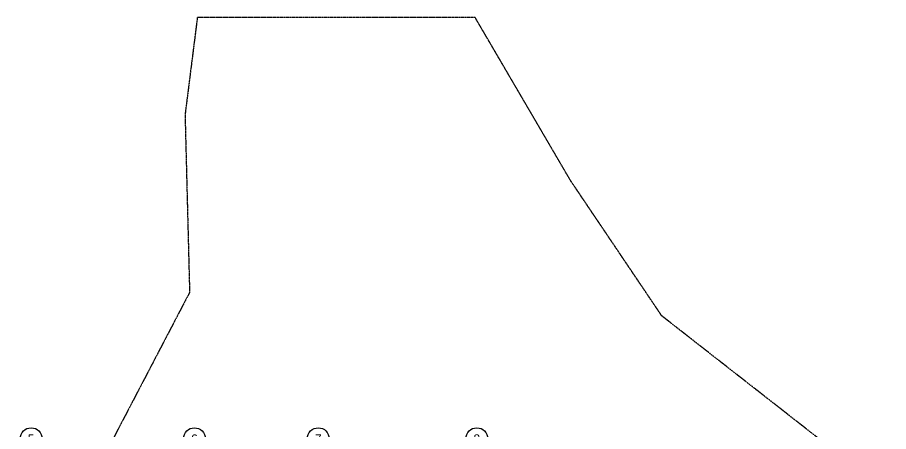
# Model space of a CAD drawing. Header units: millimetres. Extents: x 59135 to 3708801, y -250967 to 196121.
# Drawn here: x 3548784 to 3595204, y 19826 to 41898 of the extents above; entities that cross this region are included whole.
import ezdxf
from ezdxf.enums import TextEntityAlignment as Align

# ---------------------------------------------------------------- set-up
doc = ezdxf.new("R2010")
doc.units = ezdxf.units.MM
doc.header["$LTSCALE"] = 5
doc.linetypes.add('PHANTOM2', pattern=[1.25, 0.625, -0.125, 0.125, -0.125, 0.125, -0.125])
doc.layers.add('A-LINDERO', color=250, linetype='Continuous', plot=False)
for name, color, linetype in [('EE-5', 7, 'Continuous'), ('EE-COTAS', 1, 'Continuous'), ('EE-TEXTO 1', 4, 'Continuous')]:
    doc.layers.add(name, color=color, linetype=linetype)
doc.styles.add('ARIAL EE', font='arial.ttf')

# ---------------------------------------------------------------- blocks, each defined once
blk = doc.blocks.new('ITEM_1')
at = {"layer": 'EE-5'}
blk.add_circle((0, 0), 3.86, dxfattribs=at)
at = {"layer": 'EE-TEXTO 1', "style": 'ARIAL EE', "flags": 4}
blk.add_attdef('EJE', text='', height=3, dxfattribs=at).set_placement((0, 0), align=Align.MIDDLE_CENTER)

msp = doc.modelspace()

# ---------------------------------------------------------------- linework, layer by layer
at = {"layer": 'A-LINDERO', "linetype": 'PHANTOM2', "ltscale": 2}
msp.add_lwpolyline([(3639228, -24786), (3637514, -22311), (3635580.2, -16811.2), (3634022.9, -15738.7), (3630755.4, -16262.6), (3620669.5, -10812.2), (3614764.7, -6435.8), (3608859.9, -2059.4), (3605705.3, 3441), (3605391.2, 7438.7), (3603178.6, 12190.3), (3595964.2, 15951.7), (3589540.9, 20973), (3583117.5, 25994.2), (3578250.9, 33214.5), (3573172, 41898.1), (3558372.1, 41898.1), (3557715.6, 36707), (3557836.7, 31975.1), (3557957.8, 27243.2), (3555892.9, 23291.3), (3553828, 19339.4), (3549689.8, 15835.9), (3545551.7, 12332.4)], dxfattribs=at)

# ---------------------------------------------------------------- block references
at = {"layer": 'EE-COTAS'}
ref = msp.add_blockref('ITEM_1', (3549515.5, 19449.2), dxfattribs=dict(at, xscale=150, yscale=150, zscale=150, rotation=180))
ref.add_attrib('EJE', '5', dxfattribs={"layer": 'EE-TEXTO 1', "height": 450, "style": 'ARIAL EE', "flags": 4}).set_placement((3549515.3, 19449.3), align=Align.MIDDLE_CENTER)
ref = msp.add_blockref('ITEM_1', (3558215.5, 19449.2), dxfattribs=dict(at, xscale=150, yscale=150, zscale=150, rotation=180))
ref.add_attrib('EJE', '6', dxfattribs={"layer": 'EE-TEXTO 1', "height": 450, "style": 'ARIAL EE', "flags": 4}).set_placement((3558215.3, 19449.3), align=Align.MIDDLE_CENTER)
ref = msp.add_blockref('ITEM_1', (3564815.5, 19449.2), dxfattribs=dict(at, xscale=150, yscale=150, zscale=150, rotation=180))
ref.add_attrib('EJE', '7', dxfattribs={"layer": 'EE-TEXTO 1', "height": 450, "style": 'ARIAL EE', "flags": 4}).set_placement((3564815.3, 19449.3), align=Align.MIDDLE_CENTER)
ref = msp.add_blockref('ITEM_1', (3573263.6, 19449.2), dxfattribs=dict(at, xscale=150, yscale=150, zscale=150, rotation=180))
ref.add_attrib('EJE', '8', dxfattribs={"layer": 'EE-TEXTO 1', "height": 450, "style": 'ARIAL EE', "flags": 4}).set_placement((3573263.4, 19449.3), align=Align.MIDDLE_CENTER)

doc.saveas('drawing.dxf')
